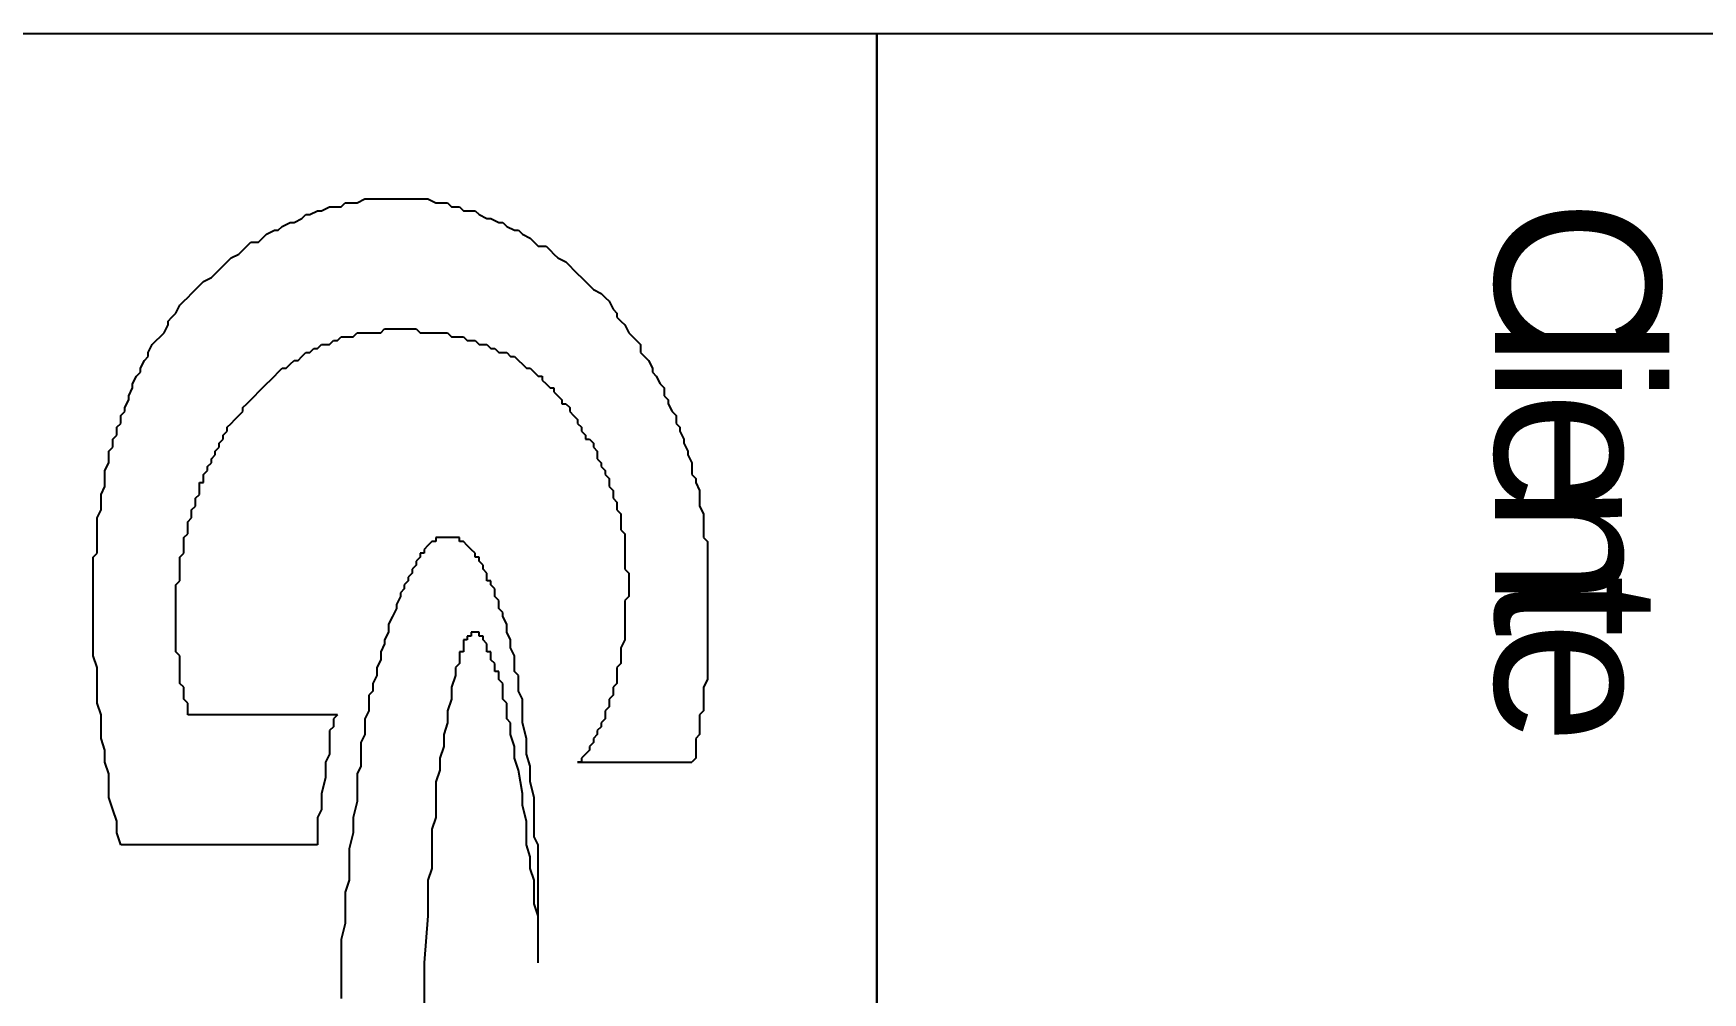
# Model space of a CAD drawing. Header units: millimetres. Extents: x 0 to 33.1, y 1.5 to 45.3.
# Drawn here: x 1.151 to 1.857, y 6.499 to 6.904 of the extents above; entities that cross this region are included whole.
import ezdxf

# ---------------------------------------------------------------- set-up
doc = ezdxf.new("R2010")
doc.units = ezdxf.units.MM
doc.header["$MEASUREMENT"] = 0
doc.layers.get('0').update_dxf_attribs({"linetype": 'CONTINUOUS'})

msp = doc.modelspace()

# ---------------------------------------------------------------- linework, layer by layer
at = {"color": 240, "linetype": 'Continuous'}
for p, q in [((0.311089, 6.90446), (1.50776, 6.90446)), ((1.50776, 1.78108), (1.50776, 6.90446)), ((1.50776, 6.90446), (1.90608, 6.90446)), ((1.50776, 6.90446), (1.50776, 1.78108))]:
    msp.add_line(p, q, dxfattribs=at)
at = {"color": 253, "linetype": 'Continuous'}
for p, q in [((1.28109, 6.83111), (1.28277, 6.83279)), ((1.28277, 6.83279), (1.28613, 6.83279)), ((1.28613, 6.83279), (1.28776, 6.83279)), ((1.28776, 6.83279), (1.29112, 6.83442)), ((1.29112, 6.83442), (1.29275, 6.83442)), ((1.29275, 6.83442), (1.29612, 6.83442)), ((1.29612, 6.83442), (1.2978, 6.83442)), ((1.2978, 6.83442), (1.29943, 6.83442)), ((1.29943, 6.83442), (1.30111, 6.83442)), ((1.30111, 6.83442), (1.30279, 6.83442)), ((1.30279, 6.83442), (1.30447, 6.83442)), ((1.30447, 6.83442), (1.3061, 6.83442)), ((1.3061, 6.83442), (1.30778, 6.83442)), ((1.30778, 6.83442), (1.30946, 6.83442)), ((1.30946, 6.83442), (1.31109, 6.83442)), ((1.31109, 6.83442), (1.31277, 6.83442)), ((1.31277, 6.83442), (1.31613, 6.83442)), ((1.31613, 6.83442), (1.31776, 6.83442)), ((1.31776, 6.83442), (1.32113, 6.83279)), ((1.32113, 6.83279), (1.32275, 6.83279)), ((1.32275, 6.83279), (1.32612, 6.83279)), ((1.32612, 6.83279), (1.3278, 6.83111)), ((1.25613, 6.82275), (1.25944, 6.82443)), ((1.25944, 6.82443), (1.26112, 6.82443)), ((1.26112, 6.82443), (1.26443, 6.82611)), ((1.26443, 6.82611), (1.26611, 6.82781)), ((1.26611, 6.82781), (1.2678, 6.82781)), ((1.2678, 6.82781), (1.2711, 6.82943)), ((1.2711, 6.82943), (1.27279, 6.82943)), ((1.27279, 6.82943), (1.2761, 6.83111)), ((1.2761, 6.83111), (1.27778, 6.83111)), ((1.27778, 6.83111), (1.28109, 6.83111)), ((1.3278, 6.83111), (1.33111, 6.83111)), ((1.33111, 6.83111), (1.33279, 6.82943)), ((1.33279, 6.82943), (1.3361, 6.82943)), ((1.3361, 6.82943), (1.33778, 6.82943)), ((1.33778, 6.82943), (1.33946, 6.82781)), ((1.33946, 6.82781), (1.34277, 6.82611)), ((1.34277, 6.82611), (1.34446, 6.82611)), ((1.34446, 6.82611), (1.34777, 6.82443)), ((1.34777, 6.82443), (1.34945, 6.82443)), ((1.34945, 6.82443), (1.35113, 6.82275)), ((1.24609, 6.81614), (1.24777, 6.81776)), ((1.24777, 6.81776), (1.24946, 6.81944)), ((1.24946, 6.81944), (1.25277, 6.82113)), ((1.25277, 6.82113), (1.25445, 6.82113)), ((1.25445, 6.82113), (1.25613, 6.82275)), ((1.35113, 6.82275), (1.35444, 6.82113)), ((1.35444, 6.82113), (1.35612, 6.82113)), ((1.35612, 6.82113), (1.3578, 6.81944)), ((1.3578, 6.81944), (1.36111, 6.81776)), ((1.36111, 6.81776), (1.36279, 6.81614)), ((1.23443, 6.80946), (1.23779, 6.81108)), ((1.23779, 6.81108), (1.23942, 6.81278)), ((1.23942, 6.81278), (1.2411, 6.81446)), ((1.2411, 6.81446), (1.24278, 6.81614)), ((1.24278, 6.81614), (1.24609, 6.81614)), ((1.36279, 6.81614), (1.36442, 6.81446)), ((1.36442, 6.81446), (1.36778, 6.81446)), ((1.36778, 6.81446), (1.36947, 6.81278)), ((1.36947, 6.81278), (1.37109, 6.81108)), ((1.37109, 6.81108), (1.37277, 6.80946)), ((1.22776, 6.80279), (1.22944, 6.80447)), ((1.22944, 6.80447), (1.23112, 6.8061)), ((1.23112, 6.8061), (1.2328, 6.80778)), ((1.2328, 6.80778), (1.23443, 6.80946)), ((1.37277, 6.80946), (1.37608, 6.80778)), ((1.37608, 6.80778), (1.37777, 6.8061)), ((1.37777, 6.8061), (1.37945, 6.80447)), ((1.37945, 6.80447), (1.38113, 6.80279)), ((1.21946, 6.79611), (1.22114, 6.79779)), ((1.22114, 6.79779), (1.22277, 6.79943)), ((1.22277, 6.79943), (1.22613, 6.80111)), ((1.22613, 6.80111), (1.22776, 6.80279)), ((1.38113, 6.80279), (1.38276, 6.80111)), ((1.38276, 6.80111), (1.38444, 6.79943)), ((1.38444, 6.79943), (1.38612, 6.79779)), ((1.38612, 6.79779), (1.3878, 6.79611)), ((1.2111, 6.78614), (1.21278, 6.78944)), ((1.21278, 6.78944), (1.21446, 6.79113)), ((1.21446, 6.79113), (1.21609, 6.79275)), ((1.21609, 6.79275), (1.21777, 6.79443)), ((1.21777, 6.79443), (1.21946, 6.79611)), ((1.3878, 6.79611), (1.39111, 6.79443)), ((1.39111, 6.79443), (1.39279, 6.79275)), ((1.39279, 6.79275), (1.39442, 6.79113)), ((1.39442, 6.79113), (1.39611, 6.78776)), ((1.20779, 6.78276), (1.20942, 6.78444)), ((1.20779, 6.78108), (1.20779, 6.78276)), ((1.20942, 6.78444), (1.2111, 6.78614)), ((1.39611, 6.78776), (1.39779, 6.78614)), ((1.39779, 6.78614), (1.39779, 6.78444)), ((1.39779, 6.78444), (1.39947, 6.78276)), ((1.39947, 6.78276), (1.4011, 6.78108)), ((1.2028, 6.77447), (1.20443, 6.7761)), ((1.20443, 6.7761), (1.20611, 6.77778)), ((1.20611, 6.77778), (1.20779, 6.78108)), ((1.27946, 6.77447), (1.28109, 6.7761)), ((1.28109, 6.7761), (1.28277, 6.7761)), ((1.28277, 6.7761), (1.28445, 6.7761)), ((1.28445, 6.7761), (1.28613, 6.7761)), ((1.28613, 6.7761), (1.28776, 6.77778)), ((1.28776, 6.77778), (1.28944, 6.77778)), ((1.28944, 6.77778), (1.29112, 6.77778)), ((1.29112, 6.77778), (1.29275, 6.77778)), ((1.29275, 6.77778), (1.29612, 6.77778)), ((1.29612, 6.77778), (1.2978, 6.77778)), ((1.2978, 6.77778), (1.29943, 6.77946)), ((1.29943, 6.77946), (1.30111, 6.77946)), ((1.30111, 6.77946), (1.30279, 6.77946)), ((1.30279, 6.77946), (1.30447, 6.77946)), ((1.30447, 6.77946), (1.3061, 6.77946)), ((1.3061, 6.77946), (1.30778, 6.77946)), ((1.30778, 6.77946), (1.30946, 6.77946)), ((1.30946, 6.77946), (1.31109, 6.77946)), ((1.31109, 6.77946), (1.31277, 6.77946)), ((1.31277, 6.77946), (1.31445, 6.77778)), ((1.31445, 6.77778), (1.31613, 6.77778)), ((1.31613, 6.77778), (1.31776, 6.77778)), ((1.31776, 6.77778), (1.31944, 6.77778)), ((1.31944, 6.77778), (1.32113, 6.77778)), ((1.32113, 6.77778), (1.32444, 6.77778)), ((1.32444, 6.77778), (1.32612, 6.77778)), ((1.32612, 6.77778), (1.3278, 6.7761)), ((1.3278, 6.7761), (1.32943, 6.7761)), ((1.32943, 6.7761), (1.33111, 6.7761)), ((1.33111, 6.7761), (1.33279, 6.7761)), ((1.33279, 6.7761), (1.33442, 6.77447)), ((1.4011, 6.78108), (1.40278, 6.77778)), ((1.40278, 6.77778), (1.40446, 6.7761)), ((1.40446, 6.7761), (1.40608, 6.77447)), ((1.19944, 6.76942), (1.20112, 6.77279)), ((1.19944, 6.76779), (1.19944, 6.76942)), ((1.20112, 6.77279), (1.2028, 6.77447)), ((1.26443, 6.76779), (1.26611, 6.76942)), ((1.26611, 6.76942), (1.2678, 6.76942)), ((1.2678, 6.76942), (1.26942, 6.77111)), ((1.26942, 6.77111), (1.2711, 6.77111)), ((1.2711, 6.77111), (1.27279, 6.77279)), ((1.27279, 6.77279), (1.27447, 6.77279)), ((1.27447, 6.77279), (1.2761, 6.77279)), ((1.2761, 6.77279), (1.27778, 6.77447)), ((1.27778, 6.77447), (1.27946, 6.77447)), ((1.33442, 6.77447), (1.3361, 6.77447)), ((1.3361, 6.77447), (1.33778, 6.77447)), ((1.33778, 6.77447), (1.33946, 6.77279)), ((1.33946, 6.77279), (1.34109, 6.77279)), ((1.34109, 6.77279), (1.34277, 6.77279)), ((1.34277, 6.77279), (1.34446, 6.77111)), ((1.34446, 6.77111), (1.34614, 6.77111)), ((1.34614, 6.77111), (1.34777, 6.76942)), ((1.34777, 6.76942), (1.34945, 6.76942)), ((1.34945, 6.76942), (1.35113, 6.76942)), ((1.35113, 6.76942), (1.35276, 6.76779)), ((1.40608, 6.77447), (1.40776, 6.77279)), ((1.40776, 6.77279), (1.40776, 6.76942)), ((1.40776, 6.76942), (1.40944, 6.76779)), ((1.19444, 6.75944), (1.19613, 6.76112)), ((1.19613, 6.76281), (1.19775, 6.76611)), ((1.19613, 6.76112), (1.19613, 6.76281)), ((1.19775, 6.76611), (1.19944, 6.76779)), ((1.25277, 6.75944), (1.25445, 6.76112)), ((1.25445, 6.76112), (1.25613, 6.76281)), ((1.25613, 6.76281), (1.25776, 6.76281)), ((1.25776, 6.76281), (1.25944, 6.76443)), ((1.25944, 6.76443), (1.26112, 6.76611)), ((1.26112, 6.76611), (1.2628, 6.76611)), ((1.2628, 6.76611), (1.26443, 6.76779)), ((1.35276, 6.76779), (1.35444, 6.76779)), ((1.35444, 6.76779), (1.35612, 6.76611)), ((1.35612, 6.76611), (1.3578, 6.76443)), ((1.3578, 6.76443), (1.35943, 6.76281)), ((1.35943, 6.76281), (1.36111, 6.76281)), ((1.36111, 6.76281), (1.36279, 6.76112)), ((1.36279, 6.76112), (1.36442, 6.75944)), ((1.40944, 6.76779), (1.41114, 6.76611)), ((1.41114, 6.76611), (1.41276, 6.76281)), ((1.41276, 6.76281), (1.41276, 6.76112)), ((1.41276, 6.76112), (1.41444, 6.75944)), ((1.19113, 6.75108), (1.19276, 6.75444)), ((1.19276, 6.75613), (1.19444, 6.75944)), ((1.19276, 6.75444), (1.19276, 6.75613)), ((1.24609, 6.75276), (1.24777, 6.75444)), ((1.24777, 6.75444), (1.24946, 6.75613)), ((1.24946, 6.75613), (1.25108, 6.75776)), ((1.25108, 6.75776), (1.25277, 6.75944)), ((1.36442, 6.75944), (1.3661, 6.75944)), ((1.3661, 6.75944), (1.3661, 6.75776)), ((1.3661, 6.75776), (1.36778, 6.75613)), ((1.36778, 6.75613), (1.36947, 6.75444)), ((1.36947, 6.75444), (1.37109, 6.75444)), ((1.37109, 6.75444), (1.37109, 6.75276)), ((1.41444, 6.75944), (1.41612, 6.75613)), ((1.41612, 6.75613), (1.41775, 6.75444)), ((1.41775, 6.75444), (1.41775, 6.75108)), ((1.18945, 6.7461), (1.19113, 6.74946)), ((1.19113, 6.74946), (1.19113, 6.75108)), ((1.23942, 6.7461), (1.2411, 6.74778)), ((1.2411, 6.74778), (1.24278, 6.74946)), ((1.24278, 6.74946), (1.24447, 6.75108)), ((1.24447, 6.75108), (1.24609, 6.75276)), ((1.37109, 6.75276), (1.37277, 6.75108)), ((1.37277, 6.75108), (1.37446, 6.74946)), ((1.37446, 6.74946), (1.37446, 6.74778)), ((1.37446, 6.74778), (1.37608, 6.74778)), ((1.37608, 6.74778), (1.37777, 6.7461)), ((1.41775, 6.75108), (1.41943, 6.74946)), ((1.41943, 6.74946), (1.41943, 6.74778)), ((1.41943, 6.74778), (1.42111, 6.74447)), ((1.18777, 6.74278), (1.18945, 6.74447)), ((1.18777, 6.73942), (1.18777, 6.74278)), ((1.18945, 6.74447), (1.18945, 6.7461)), ((1.23443, 6.73942), (1.23611, 6.7411)), ((1.23611, 6.7411), (1.23779, 6.74278)), ((1.23779, 6.74278), (1.23942, 6.74447)), ((1.23942, 6.74447), (1.23942, 6.7461)), ((1.37777, 6.7461), (1.37777, 6.74447)), ((1.37777, 6.74447), (1.37945, 6.74278)), ((1.37945, 6.74278), (1.38113, 6.7411)), ((1.38113, 6.7411), (1.38113, 6.73942)), ((1.42111, 6.74447), (1.42279, 6.74278)), ((1.42279, 6.74278), (1.42279, 6.73942)), ((1.18446, 6.73281), (1.18609, 6.73443)), ((1.18446, 6.72944), (1.18446, 6.73281)), ((1.18609, 6.73779), (1.18777, 6.73942)), ((1.18609, 6.73443), (1.18609, 6.73779)), ((1.22944, 6.73112), (1.23112, 6.73281)), ((1.23112, 6.73443), (1.2328, 6.73611)), ((1.23112, 6.73281), (1.23112, 6.73443)), ((1.2328, 6.73779), (1.23443, 6.73942)), ((1.2328, 6.73611), (1.2328, 6.73779)), ((1.38113, 6.73942), (1.38276, 6.73779)), ((1.38276, 6.73779), (1.38276, 6.73611)), ((1.38276, 6.73611), (1.38444, 6.73443)), ((1.38444, 6.73443), (1.38444, 6.73281)), ((1.38444, 6.73281), (1.38612, 6.73281)), ((1.38612, 6.73281), (1.3878, 6.73112)), ((1.42279, 6.73942), (1.42443, 6.73779)), ((1.42443, 6.73779), (1.42443, 6.73611)), ((1.42443, 6.73611), (1.42611, 6.73281)), ((1.42611, 6.73281), (1.42611, 6.73112)), ((1.18278, 6.72775), (1.18446, 6.72944)), ((1.18278, 6.72444), (1.18278, 6.72775)), ((1.22613, 6.72444), (1.22776, 6.72613)), ((1.22776, 6.72775), (1.22944, 6.72944)), ((1.22776, 6.72613), (1.22776, 6.72775)), ((1.22944, 6.72944), (1.22944, 6.73112)), ((1.3878, 6.73112), (1.3878, 6.72944)), ((1.3878, 6.72944), (1.38943, 6.72775)), ((1.38943, 6.72775), (1.38943, 6.72613)), ((1.38943, 6.72613), (1.38943, 6.72444)), ((1.42611, 6.73112), (1.42779, 6.72775)), ((1.42779, 6.72775), (1.42779, 6.72613)), ((1.42779, 6.72613), (1.42947, 6.72276)), ((1.1811, 6.71946), (1.18278, 6.72276)), ((1.1811, 6.71778), (1.1811, 6.71946)), ((1.18278, 6.72276), (1.18278, 6.72444)), ((1.22277, 6.71778), (1.22445, 6.71946)), ((1.22445, 6.72114), (1.22613, 6.72276)), ((1.22445, 6.71946), (1.22445, 6.72114)), ((1.22613, 6.72276), (1.22613, 6.72444)), ((1.38943, 6.72444), (1.39111, 6.72276)), ((1.39111, 6.72276), (1.39111, 6.72114)), ((1.39111, 6.72114), (1.39279, 6.71946)), ((1.39279, 6.71946), (1.39279, 6.71778)), ((1.42947, 6.72276), (1.42947, 6.72114)), ((1.42947, 6.72114), (1.42947, 6.71778)), ((1.17947, 6.70942), (1.1811, 6.71278)), ((1.1811, 6.71446), (1.1811, 6.71778)), ((1.1811, 6.71278), (1.1811, 6.71446)), ((1.22114, 6.71278), (1.22114, 6.71446)), ((1.22114, 6.71446), (1.22277, 6.71446)), ((1.22114, 6.70942), (1.22114, 6.71278)), ((1.22277, 6.7161), (1.22277, 6.71778)), ((1.22277, 6.71446), (1.22277, 6.7161)), ((1.39279, 6.71778), (1.39442, 6.7161)), ((1.39442, 6.7161), (1.39442, 6.71446)), ((1.39442, 6.71446), (1.39442, 6.71278)), ((1.39442, 6.71278), (1.39611, 6.7111)), ((1.42947, 6.71778), (1.4311, 6.7161)), ((1.4311, 6.7161), (1.4311, 6.71446)), ((1.4311, 6.71446), (1.43278, 6.7111)), ((1.17947, 6.70779), (1.17947, 6.70942)), ((1.17947, 6.70443), (1.17947, 6.70779)), ((1.17947, 6.70281), (1.17947, 6.70443)), ((1.21777, 6.70281), (1.21946, 6.70443)), ((1.21946, 6.70779), (1.22114, 6.70942)), ((1.21946, 6.70611), (1.21946, 6.70779)), ((1.21946, 6.70443), (1.21946, 6.70611)), ((1.39611, 6.7111), (1.39611, 6.70942)), ((1.39611, 6.70942), (1.39611, 6.70779)), ((1.39611, 6.70779), (1.39779, 6.70611)), ((1.39779, 6.70611), (1.39779, 6.70443)), ((1.39779, 6.70443), (1.39779, 6.70281)), ((1.43278, 6.7111), (1.43278, 6.70942)), ((1.43278, 6.70942), (1.43278, 6.70611)), ((1.43278, 6.70611), (1.43278, 6.70443)), ((1.43278, 6.70443), (1.43446, 6.70111)), ((1.17779, 6.69943), (1.17947, 6.70281)), ((1.17779, 6.69775), (1.17779, 6.69943)), ((1.17779, 6.69444), (1.17779, 6.69775)), ((1.21609, 6.69775), (1.21777, 6.69943)), ((1.21609, 6.69613), (1.21609, 6.69775)), ((1.21777, 6.70111), (1.21777, 6.70281)), ((1.21777, 6.69943), (1.21777, 6.70111)), ((1.39779, 6.70281), (1.39947, 6.70111)), ((1.39947, 6.70111), (1.39947, 6.69943)), ((1.39947, 6.69943), (1.39947, 6.69775)), ((1.39947, 6.69775), (1.39947, 6.69613)), ((1.43446, 6.70111), (1.43446, 6.69943)), ((1.43446, 6.69943), (1.43446, 6.69613)), ((1.17779, 6.69276), (1.17779, 6.69444)), ((1.17779, 6.68946), (1.17779, 6.69276)), ((1.21446, 6.69114), (1.21609, 6.69276)), ((1.21446, 6.68946), (1.21446, 6.69114)), ((1.21609, 6.69444), (1.21609, 6.69613)), ((1.21609, 6.69276), (1.21609, 6.69444)), ((1.32275, 6.69114), (1.32113, 6.69114)), ((1.32113, 6.69114), (1.32113, 6.68946)), ((1.32444, 6.69114), (1.32275, 6.69114)), ((1.32612, 6.69114), (1.32444, 6.69114)), ((1.3278, 6.69114), (1.32612, 6.69114)), ((1.32943, 6.69114), (1.3278, 6.69114)), ((1.33111, 6.69114), (1.32943, 6.69114)), ((1.33111, 6.68946), (1.33111, 6.69114)), ((1.39947, 6.69613), (1.39947, 6.69444)), ((1.39947, 6.69444), (1.4011, 6.69276)), ((1.4011, 6.69276), (1.4011, 6.69114)), ((1.4011, 6.69114), (1.4011, 6.68946)), ((1.43446, 6.69613), (1.43446, 6.69444)), ((1.43446, 6.69444), (1.43446, 6.69114)), ((1.43446, 6.69114), (1.43608, 6.68946)), ((1.17611, 6.68278), (1.17779, 6.68446)), ((1.17779, 6.68778), (1.17779, 6.68946)), ((1.17779, 6.68446), (1.17779, 6.68778)), ((1.21278, 6.68278), (1.21446, 6.68446)), ((1.21446, 6.68778), (1.21446, 6.68946)), ((1.21446, 6.68608), (1.21446, 6.68778)), ((1.21446, 6.68446), (1.21446, 6.68608)), ((1.31613, 6.68446), (1.31445, 6.68446)), ((1.31445, 6.68446), (1.31445, 6.68278)), ((1.31776, 6.68778), (1.31613, 6.68608)), ((1.31613, 6.68608), (1.31613, 6.68446)), ((1.31944, 6.68946), (1.31776, 6.68778)), ((1.32113, 6.68946), (1.31944, 6.68946)), ((1.33279, 6.68946), (1.33111, 6.68946)), ((1.33442, 6.68778), (1.33279, 6.68946)), ((1.3361, 6.68608), (1.33442, 6.68778)), ((1.33778, 6.68446), (1.3361, 6.68608)), ((1.33778, 6.68278), (1.33778, 6.68446)), ((1.4011, 6.68946), (1.4011, 6.68608)), ((1.4011, 6.68608), (1.4011, 6.68446)), ((1.4011, 6.68446), (1.4011, 6.68278)), ((1.43608, 6.68946), (1.43608, 6.68608)), ((1.43608, 6.68608), (1.43608, 6.68446)), ((1.43608, 6.68446), (1.43608, 6.6811)), ((1.17611, 6.67947), (1.17611, 6.68278)), ((1.17611, 6.67779), (1.17611, 6.67947)), ((1.17611, 6.67443), (1.17611, 6.67779)), ((1.21278, 6.6811), (1.21278, 6.68278)), ((1.21278, 6.67947), (1.21278, 6.6811)), ((1.21278, 6.67779), (1.21278, 6.67947)), ((1.21278, 6.67611), (1.21278, 6.67779)), ((1.21278, 6.67443), (1.21278, 6.67611)), ((1.31109, 6.67611), (1.30946, 6.67443)), ((1.31277, 6.67947), (1.31109, 6.67779)), ((1.31109, 6.67779), (1.31109, 6.67611)), ((1.31445, 6.68278), (1.31277, 6.6811)), ((1.31277, 6.6811), (1.31277, 6.67947)), ((1.33946, 6.68278), (1.33778, 6.68278)), ((1.33946, 6.6811), (1.33946, 6.68278)), ((1.34109, 6.67947), (1.33946, 6.6811)), ((1.34109, 6.67779), (1.34109, 6.67947)), ((1.34277, 6.67611), (1.34109, 6.67779)), ((1.34277, 6.67443), (1.34277, 6.67611)), ((1.4011, 6.68278), (1.4011, 6.6811)), ((1.4011, 6.6811), (1.4011, 6.67947)), ((1.4011, 6.67947), (1.4011, 6.67779)), ((1.4011, 6.67779), (1.40278, 6.67611)), ((1.40278, 6.67611), (1.40278, 6.67443)), ((1.43608, 6.6811), (1.43608, 6.67947)), ((1.43608, 6.67947), (1.43608, 6.67611)), ((1.43608, 6.67611), (1.43608, 6.67279)), ((1.17611, 6.67279), (1.17611, 6.67443)), ((1.17611, 6.66943), (1.17611, 6.67279)), ((1.17611, 6.66775), (1.17611, 6.66943)), ((1.2111, 6.67111), (1.21278, 6.67279)), ((1.2111, 6.66943), (1.2111, 6.67111)), ((1.2111, 6.66613), (1.2111, 6.66943)), ((1.21278, 6.67279), (1.21278, 6.67443)), ((1.30778, 6.66943), (1.3061, 6.66775)), ((1.30946, 6.67279), (1.30778, 6.67111)), ((1.30778, 6.67111), (1.30778, 6.66943)), ((1.30946, 6.67443), (1.30946, 6.67279)), ((1.34277, 6.67279), (1.34277, 6.67443)), ((1.34446, 6.67279), (1.34277, 6.67279)), ((1.34446, 6.67111), (1.34446, 6.67279)), ((1.34614, 6.66943), (1.34446, 6.67111)), ((1.34614, 6.66775), (1.34614, 6.66943)), ((1.40278, 6.67443), (1.40278, 6.67279)), ((1.40278, 6.67279), (1.40278, 6.67111)), ((1.40278, 6.67111), (1.40278, 6.66943)), ((1.40278, 6.66943), (1.40278, 6.66775)), ((1.43608, 6.67279), (1.43608, 6.67111)), ((1.43608, 6.67111), (1.43608, 6.66775)), ((1.17611, 6.66444), (1.17611, 6.66775)), ((1.17611, 6.66276), (1.17611, 6.66444)), ((1.17611, 6.65944), (1.17611, 6.66276)), ((1.2111, 6.66444), (1.2111, 6.66613)), ((1.2111, 6.66276), (1.2111, 6.66444)), ((1.2111, 6.66114), (1.2111, 6.66276)), ((1.3061, 6.66613), (1.30447, 6.66276)), ((1.30447, 6.66276), (1.30447, 6.66114)), ((1.3061, 6.66775), (1.3061, 6.66613)), ((1.34614, 6.66613), (1.34614, 6.66775)), ((1.34777, 6.66444), (1.34614, 6.66613)), ((1.34777, 6.66276), (1.34777, 6.66444)), ((1.34777, 6.66114), (1.34777, 6.66276)), ((1.40278, 6.66613), (1.4011, 6.66444)), ((1.4011, 6.66444), (1.4011, 6.66276)), ((1.4011, 6.66276), (1.4011, 6.66114)), ((1.40278, 6.66775), (1.40278, 6.66613)), ((1.43608, 6.66775), (1.43608, 6.66613)), ((1.43608, 6.66613), (1.43608, 6.66276)), ((1.43608, 6.66276), (1.43608, 6.66114)), ((1.17611, 6.65776), (1.17611, 6.65944)), ((1.17611, 6.65278), (1.17611, 6.65776)), ((1.2111, 6.65944), (1.2111, 6.66114)), ((1.2111, 6.65776), (1.2111, 6.65944)), ((1.2111, 6.65608), (1.2111, 6.65776)), ((1.2111, 6.65446), (1.2111, 6.65608)), ((1.30279, 6.65776), (1.30111, 6.65446)), ((1.30447, 6.66114), (1.30279, 6.65776)), ((1.34945, 6.65944), (1.34777, 6.66114)), ((1.34945, 6.65776), (1.34945, 6.65944)), ((1.35113, 6.65446), (1.34945, 6.65776)), ((1.4011, 6.66114), (1.4011, 6.65776)), ((1.4011, 6.65776), (1.4011, 6.65608)), ((1.4011, 6.65608), (1.4011, 6.65446)), ((1.43608, 6.66114), (1.43608, 6.65776)), ((1.43608, 6.65776), (1.43608, 6.65608)), ((1.43608, 6.65608), (1.43608, 6.65278)), ((1.17611, 6.64779), (1.17611, 6.65278)), ((1.17611, 6.64111), (1.17611, 6.64779)), ((1.2111, 6.65278), (1.2111, 6.65446)), ((1.2111, 6.6511), (1.2111, 6.65278)), ((1.2111, 6.64947), (1.2111, 6.6511)), ((1.2111, 6.64779), (1.2111, 6.64947)), ((1.2111, 6.64611), (1.2111, 6.64779)), ((1.30111, 6.6511), (1.29943, 6.64779)), ((1.29943, 6.64779), (1.29943, 6.64611)), ((1.30111, 6.65446), (1.30111, 6.6511)), ((1.33442, 6.64779), (1.33279, 6.64779)), ((1.33279, 6.64779), (1.33279, 6.64611)), ((1.3361, 6.64947), (1.33442, 6.64947)), ((1.33442, 6.64947), (1.33442, 6.64779)), ((1.33778, 6.6511), (1.3361, 6.6511)), ((1.3361, 6.6511), (1.3361, 6.64947)), ((1.33946, 6.6511), (1.33778, 6.6511)), ((1.33946, 6.64947), (1.33946, 6.6511)), ((1.34109, 6.64947), (1.33946, 6.64947)), ((1.34109, 6.64779), (1.34109, 6.64947)), ((1.34277, 6.64611), (1.34109, 6.64779)), ((1.35113, 6.6511), (1.35113, 6.65446)), ((1.35276, 6.64779), (1.35113, 6.6511)), ((1.35276, 6.64442), (1.35276, 6.64779)), ((1.4011, 6.64779), (1.39947, 6.64442)), ((1.4011, 6.65446), (1.4011, 6.6511)), ((1.4011, 6.6511), (1.4011, 6.64779)), ((1.43608, 6.65278), (1.43608, 6.6511)), ((1.43608, 6.6511), (1.43608, 6.64779)), ((1.43608, 6.64779), (1.43608, 6.64611)), ((1.17779, 6.63612), (1.17611, 6.64111)), ((1.2111, 6.64442), (1.2111, 6.64611)), ((1.2111, 6.64279), (1.2111, 6.64442)), ((1.21278, 6.64111), (1.2111, 6.64279)), ((1.21278, 6.63781), (1.21278, 6.64111)), ((1.29943, 6.64611), (1.2978, 6.64279)), ((1.2978, 6.64279), (1.2978, 6.63943)), ((1.33279, 6.64279), (1.33111, 6.64279)), ((1.33111, 6.64279), (1.33111, 6.64111)), ((1.33111, 6.64111), (1.33111, 6.63781)), ((1.33279, 6.64611), (1.33279, 6.64442)), ((1.33279, 6.64442), (1.33279, 6.64279)), ((1.34277, 6.64442), (1.34277, 6.64611)), ((1.34277, 6.64279), (1.34277, 6.64442)), ((1.34446, 6.64279), (1.34277, 6.64279)), ((1.34446, 6.63943), (1.34446, 6.64279)), ((1.35444, 6.64111), (1.35276, 6.64442)), ((1.35444, 6.63781), (1.35444, 6.64111)), ((1.39947, 6.64442), (1.39947, 6.64111)), ((1.39947, 6.64111), (1.39947, 6.63781)), ((1.43608, 6.64611), (1.43608, 6.64279)), ((1.43608, 6.64279), (1.43608, 6.64111)), ((1.43608, 6.64111), (1.43608, 6.63781)), ((1.17779, 6.63113), (1.17779, 6.63612)), ((1.21278, 6.63612), (1.21278, 6.63781)), ((1.21278, 6.63444), (1.21278, 6.63612)), ((1.21278, 6.63276), (1.21278, 6.63444)), ((1.2978, 6.63943), (1.29612, 6.63612)), ((1.29612, 6.63612), (1.29612, 6.63276)), ((1.33111, 6.63781), (1.32943, 6.63612)), ((1.32943, 6.63612), (1.32943, 6.63276)), ((1.34614, 6.63781), (1.34446, 6.63943)), ((1.34614, 6.63612), (1.34614, 6.63781)), ((1.34614, 6.63444), (1.34614, 6.63612)), ((1.34777, 6.63444), (1.34614, 6.63444)), ((1.34777, 6.63276), (1.34777, 6.63444)), ((1.35444, 6.63444), (1.35444, 6.63781)), ((1.35612, 6.63276), (1.35444, 6.63444)), ((1.39947, 6.63781), (1.39779, 6.63612)), ((1.39779, 6.63612), (1.39779, 6.63444)), ((1.39779, 6.63444), (1.39779, 6.63276)), ((1.43608, 6.63781), (1.43608, 6.63612)), ((1.43608, 6.63612), (1.43608, 6.63276)), ((1.17779, 6.62608), (1.17779, 6.63113)), ((1.21278, 6.63113), (1.21278, 6.63276)), ((1.21278, 6.62944), (1.21278, 6.63113)), ((1.21446, 6.62776), (1.21278, 6.62944)), ((1.21446, 6.62608), (1.21446, 6.62776)), ((1.29612, 6.63276), (1.29443, 6.62944)), ((1.29443, 6.62944), (1.29443, 6.62608)), ((1.32943, 6.63276), (1.3278, 6.62776)), ((1.3278, 6.62776), (1.3278, 6.62278)), ((1.34777, 6.63113), (1.34777, 6.63276)), ((1.34945, 6.62944), (1.34777, 6.63113)), ((1.34945, 6.62776), (1.34945, 6.62944)), ((1.34945, 6.62608), (1.34945, 6.62776)), ((1.35612, 6.62944), (1.35612, 6.63276)), ((1.35612, 6.62608), (1.35612, 6.62944)), ((1.39779, 6.62944), (1.39611, 6.62776)), ((1.39611, 6.62776), (1.39611, 6.62608)), ((1.39779, 6.63276), (1.39779, 6.63113)), ((1.39779, 6.63113), (1.39779, 6.62944)), ((1.43608, 6.63113), (1.43446, 6.62776)), ((1.43446, 6.62776), (1.43446, 6.62608)), ((1.43608, 6.63276), (1.43608, 6.63113)), ((1.17779, 6.6211), (1.17779, 6.62608)), ((1.17947, 6.6161), (1.17779, 6.6211)), ((1.21446, 6.62446), (1.21446, 6.62608)), ((1.21446, 6.62278), (1.21446, 6.62446)), ((1.21609, 6.6211), (1.21446, 6.62278)), ((1.21609, 6.61947), (1.21609, 6.6211)), ((1.29443, 6.62608), (1.29275, 6.62446)), ((1.29275, 6.62446), (1.29275, 6.6211)), ((1.29275, 6.6211), (1.29275, 6.61778)), ((1.3278, 6.62278), (1.32612, 6.61778)), ((1.34945, 6.62278), (1.34945, 6.62608)), ((1.35113, 6.6211), (1.34945, 6.62278)), ((1.35113, 6.61778), (1.35113, 6.6211)), ((1.3578, 6.62278), (1.35612, 6.62608)), ((1.3578, 6.61947), (1.3578, 6.62278)), ((1.39611, 6.62446), (1.39442, 6.62278)), ((1.39442, 6.62278), (1.39442, 6.6211)), ((1.39442, 6.6211), (1.39442, 6.61947)), ((1.39611, 6.62608), (1.39611, 6.62446)), ((1.43446, 6.62608), (1.43446, 6.62278)), ((1.43446, 6.62278), (1.43446, 6.6211)), ((1.43446, 6.6211), (1.43446, 6.61778)), ((1.17947, 6.61111), (1.17947, 6.6161)), ((1.21609, 6.61778), (1.21609, 6.61947)), ((1.21609, 6.6161), (1.21609, 6.61778)), ((1.27946, 6.6161), (1.21609, 6.6161)), ((1.27946, 6.6161), (1.27778, 6.61442)), ((1.27778, 6.61442), (1.27778, 6.61279)), ((1.27778, 6.61279), (1.27778, 6.61111)), ((1.29275, 6.61778), (1.29112, 6.61442)), ((1.29112, 6.61442), (1.29112, 6.61111)), ((1.32612, 6.61279), (1.32444, 6.60781)), ((1.32612, 6.61778), (1.32612, 6.61279)), ((1.35113, 6.61442), (1.35113, 6.61778)), ((1.35276, 6.61279), (1.35113, 6.61442)), ((1.35276, 6.60781), (1.35276, 6.61279)), ((1.3578, 6.61279), (1.3578, 6.61947)), ((1.35943, 6.60612), (1.3578, 6.61279)), ((1.39279, 6.61442), (1.39111, 6.61279)), ((1.39111, 6.61279), (1.39111, 6.61111)), ((1.39442, 6.61947), (1.39279, 6.61778)), ((1.39279, 6.61778), (1.39279, 6.6161)), ((1.39279, 6.6161), (1.39279, 6.61442)), ((1.43446, 6.61778), (1.43278, 6.6161)), ((1.43278, 6.6161), (1.43278, 6.61279)), ((1.43278, 6.61279), (1.43278, 6.61111)), ((1.17947, 6.60612), (1.17947, 6.61111)), ((1.1811, 6.60113), (1.17947, 6.60612)), ((1.27778, 6.61111), (1.2761, 6.60943)), ((1.2761, 6.60943), (1.2761, 6.60781)), ((1.2761, 6.60781), (1.2761, 6.60612)), ((1.2761, 6.60612), (1.2761, 6.60275)), ((1.29112, 6.60781), (1.28944, 6.60444)), ((1.29112, 6.61111), (1.29112, 6.60781)), ((1.32444, 6.60781), (1.32444, 6.60275)), ((1.35444, 6.60275), (1.35276, 6.60781)), ((1.35943, 6.59944), (1.35943, 6.60612)), ((1.38943, 6.60781), (1.3878, 6.60612)), ((1.3878, 6.60612), (1.3878, 6.60444)), ((1.39111, 6.61111), (1.38943, 6.60943)), ((1.38943, 6.60943), (1.38943, 6.60781)), ((1.43278, 6.60781), (1.4311, 6.60612)), ((1.4311, 6.60612), (1.4311, 6.60275)), ((1.43278, 6.61111), (1.43278, 6.60781)), ((1.1811, 6.59614), (1.1811, 6.60113)), ((1.2761, 6.59944), (1.27447, 6.59614)), ((1.2761, 6.60275), (1.2761, 6.59944)), ((1.28944, 6.60444), (1.28944, 6.60113)), ((1.28944, 6.60113), (1.28944, 6.59776)), ((1.32444, 6.60275), (1.32275, 6.59776)), ((1.35444, 6.59776), (1.35444, 6.60275)), ((1.36111, 6.59446), (1.35943, 6.59944)), ((1.38444, 6.59944), (1.38276, 6.59776)), ((1.38612, 6.60113), (1.38444, 6.59944)), ((1.3878, 6.60444), (1.38612, 6.60275)), ((1.38612, 6.60275), (1.38612, 6.60113)), ((1.4311, 6.60275), (1.4311, 6.60113)), ((1.4311, 6.60113), (1.4311, 6.59776)), ((1.18278, 6.5911), (1.1811, 6.59614)), ((1.27447, 6.59614), (1.27447, 6.59278)), ((1.27447, 6.59278), (1.27447, 6.58946)), ((1.28944, 6.59446), (1.28776, 6.5911)), ((1.28944, 6.59776), (1.28944, 6.59446)), ((1.32275, 6.59278), (1.32113, 6.58778)), ((1.32275, 6.59776), (1.32275, 6.59278)), ((1.35612, 6.59278), (1.35444, 6.59776)), ((1.3578, 6.58279), (1.35612, 6.59278)), ((1.36111, 6.58778), (1.36111, 6.59446)), ((1.38276, 6.59614), (1.38113, 6.59614)), ((1.38113, 6.59614), (1.42947, 6.59614)), ((1.38276, 6.59776), (1.38276, 6.59614)), ((1.4311, 6.59776), (1.42947, 6.59614)), ((1.18278, 6.5861), (1.18278, 6.5911)), ((1.18278, 6.58111), (1.18278, 6.5861)), ((1.27447, 6.58946), (1.27279, 6.58279)), ((1.28776, 6.5911), (1.28776, 6.5861)), ((1.28776, 6.5861), (1.28776, 6.57943)), ((1.32113, 6.58778), (1.32113, 6.58279)), ((1.36279, 6.58111), (1.36111, 6.58778)), ((1.18446, 6.57611), (1.18278, 6.58111)), ((1.27279, 6.58279), (1.27279, 6.57943)), ((1.27279, 6.57943), (1.27279, 6.57611)), ((1.28776, 6.57943), (1.28613, 6.57275)), ((1.32113, 6.58279), (1.32113, 6.57781)), ((1.32113, 6.57781), (1.32113, 6.57275)), ((1.3578, 6.57781), (1.3578, 6.58279)), ((1.35943, 6.57113), (1.3578, 6.57781)), ((1.36279, 6.57443), (1.36279, 6.58111)), ((1.18609, 6.57113), (1.18446, 6.57611)), ((1.18609, 6.56614), (1.18609, 6.57113)), ((1.27279, 6.57611), (1.2711, 6.57275)), ((1.2711, 6.57275), (1.2711, 6.57113)), ((1.2711, 6.57113), (1.2711, 6.56776)), ((1.28613, 6.57275), (1.28613, 6.56614)), ((1.32113, 6.57275), (1.31944, 6.56776)), ((1.35943, 6.56614), (1.35943, 6.57113)), ((1.36279, 6.57113), (1.36279, 6.57443)), ((1.36279, 6.56776), (1.36279, 6.57113)), ((1.18777, 6.56108), (1.18609, 6.56614)), ((1.2711, 6.56776), (1.2711, 6.56614)), ((1.2711, 6.56614), (1.2711, 6.56446)), ((1.2711, 6.56446), (1.2711, 6.56278)), ((1.28613, 6.56614), (1.28445, 6.55946)), ((1.31944, 6.56776), (1.31944, 6.56278)), ((1.35943, 6.56108), (1.35943, 6.56614)), ((1.36279, 6.56446), (1.36279, 6.56776)), ((1.36442, 6.56108), (1.36279, 6.56446)), ((1.2711, 6.56108), (1.18777, 6.56108)), ((1.2711, 6.56278), (1.2711, 6.56108)), ((1.28445, 6.55946), (1.28445, 6.55279)), ((1.31944, 6.56278), (1.31944, 6.55778)), ((1.31944, 6.55778), (1.31944, 6.55111)), ((1.36111, 6.5561), (1.35943, 6.56108)), ((1.36111, 6.55111), (1.36111, 6.5561)), ((1.36442, 6.55946), (1.36442, 6.56108)), ((1.36442, 6.5561), (1.36442, 6.55946)), ((1.36442, 6.55279), (1.36442, 6.5561)), ((1.28445, 6.55279), (1.28445, 6.54611)), ((1.31944, 6.55111), (1.31776, 6.54611)), ((1.36279, 6.54611), (1.36111, 6.55111)), ((1.36442, 6.54943), (1.36442, 6.55279)), ((1.36442, 6.54275), (1.36442, 6.54943)), ((1.28445, 6.54611), (1.28277, 6.54113)), ((1.31776, 6.54611), (1.31776, 6.54113)), ((1.36279, 6.54113), (1.36279, 6.54611)), ((1.36442, 6.53614), (1.36442, 6.54275)), ((1.28277, 6.54113), (1.28277, 6.53444)), ((1.31776, 6.54113), (1.31776, 6.53108)), ((1.36279, 6.53614), (1.36279, 6.54113)), ((1.36442, 6.53108), (1.36279, 6.53614)), ((1.36442, 6.52279), (1.36442, 6.53614)), ((1.28277, 6.52778), (1.28109, 6.52111)), ((1.28277, 6.53444), (1.28277, 6.52778)), ((1.31776, 6.53108), (1.31613, 6.51112)), ((1.36442, 6.52778), (1.36442, 6.53108)), ((1.36442, 6.5261), (1.36442, 6.52778)), ((1.28109, 6.52111), (1.28109, 6.51443)), ((1.36442, 6.52279), (1.36442, 6.5261)), ((1.36442, 6.51779), (1.36442, 6.52279)), ((1.36442, 6.52111), (1.36442, 6.52279)), ((1.36442, 6.51779), (1.36442, 6.52111)), ((1.28109, 6.51443), (1.28109, 6.50776)), ((1.36442, 6.51112), (1.36442, 6.51779)), ((1.36442, 6.51611), (1.36442, 6.51779)), ((1.36442, 6.51281), (1.36442, 6.51611)), ((1.28109, 6.50776), (1.28109, 6.50276)), ((1.31613, 6.51112), (1.31613, 6.50108)), ((1.36442, 6.51112), (1.36442, 6.51281)), ((1.28109, 6.50276), (1.28109, 6.4961)), ((1.31613, 6.50108), (1.31613, 6.48942))]:
    msp.add_line(p, q, dxfattribs=at)

# ---------------------------------------------------------------- texts
at = {"color": 11}
for s, p in [('C', (1.76944, 6.83444)), ('l', (1.76944, 6.78393)), ('i', (1.76944, 6.76842)), ('e', (1.76944, 6.7529)), ('n', (1.76944, 6.714)), ('t', (1.76944, 6.6751)), ('e', (1.76944, 6.65568))]:
    msp.add_text(s, height=0.07, rotation=270, dxfattribs=at).set_placement(p)

doc.saveas('drawing.dxf')
